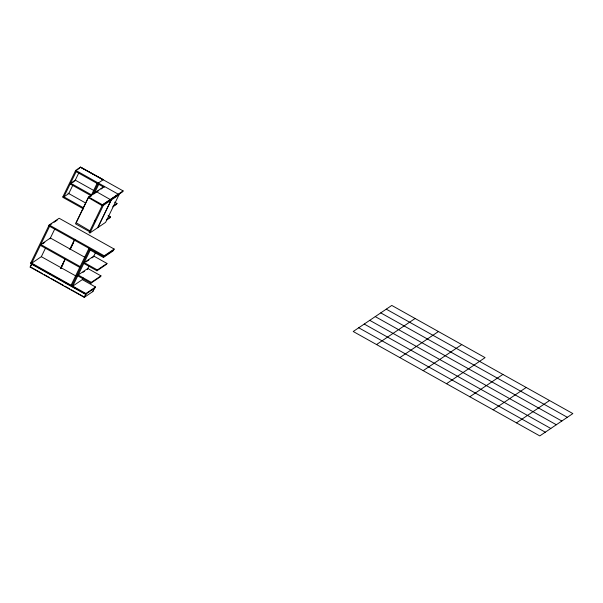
<?xml version="1.0" encoding="UTF-8"?>
<svg xmlns="http://www.w3.org/2000/svg" width="603" height="603" viewBox="0 0 603 603"><rect width="100%" height="100%" fill="white"/><g stroke="black" fill="none" stroke-linecap="round" stroke-linejoin="round"><path stroke-width="0.9" d="M48.783 225.824L103.822 256.622L113.771 249.898L114.178 249.062L59.139 218.263L49.182 224.987L30.467 263.541L85.505 294.339L95.131 287.835L95.538 287.005L82.317 279.604L72.759 286.146L90.669 249.265M75.707 170.378L118.241 194.181L117.841 195.018L122.703 191.731L123.102 190.895L80.568 167.091L75.707 170.378L62.667 197.219L83.674 208.977M49.619 226.291L31.71 263.179L41.336 256.667L45.406 248.285M76.136 171.682L63.91 196.857L68.772 193.571L72.85 185.181M93.819 190.518L75.292 180.146L70.724 183.237L70.317 184.073L91.264 195.794M94.483 288.272L92.907 291.513L84.254 297.362L30.15 267.084L31.725 263.843L36.64 266.594M30.15 267.084L31.62 264.453M80.568 167.091L77.38 169.805M74.885 180.983L78.963 172.586M49.989 238.848L54.767 229.004M104.251 186.35L88.528 196.977L75.496 223.819L89.493 231.65M76.596 221.949L88.415 197.611L102.118 205.638M90.97 195.99L97.083 183.402M92.621 194.777L98.327 183.033L103.317 179.641L80.591 167.28L103.03 179.837M94.279 193.571L98.764 184.337M60.564 268.373L65.018 259.2M69.88 249.19L74.335 240.017M60.858 268.177L65.207 259.305M70.069 249.295L74.93 239.285M61.046 268.282L63.473 263.277M70.363 249.099L73.604 242.421M123.102 190.895L102.525 204.809L89.116 232.464L89.96 232.931L105.608 222.349L118.979 194.814L118.143 194.347L102.487 204.922L103.324 205.397L118.979 194.814M94.264 222.228L95.485 219.711M89.96 232.931L103.324 205.397M97.754 227.663L111.125 200.128L110.281 199.653M97.814 227.617L111.186 200.083L96.39 191.664M71.079 285.204L88.988 248.323M71.516 286.508L89.824 248.79M108.088 215.573L110.477 216.907L110.07 217.736L106.595 220.087M114.608 202.148L116.99 203.482L116.59 204.319L112.776 206.889M82.385 279.641L83.199 277.968M87.269 269.579L88.897 266.224M95.41 252.815L93.42 256.916L91.935 257.918M85.505 294.339L85.912 293.51L95.538 287.005M77.764 275.827L90.925 283.191L91.324 282.355L100.95 275.85L87.797 268.486L78.171 274.991L91.324 282.355M83.787 263.421L96.947 270.785L97.347 269.948L106.972 263.443L93.819 256.087L84.194 262.591L97.347 269.948M90.262 250.094L103.414 257.458L104.229 255.793L114.178 249.062M84.254 297.362L85.83 294.121M86.123 293.925L84.548 297.166L71.433 289.824M92.621 291.709L94.189 288.468M100.95 275.85L100.55 276.679L90.925 283.191M106.972 263.443L106.573 264.28L96.947 270.785M113.447 250.117L113.04 250.946L103.414 257.458M72.601 182.528L74.124 181.495M89.553 196.842L91.701 195.395M93.842 193.947L95.274 192.983M95.696 192.696L96.276 192.297M97.415 191.528L98.847 190.563M100.987 189.116L102.42 188.151M50.313 224.783L51.843 223.751M53.961 222.319L57.202 220.133M42.587 243.853L44.803 242.353M76.189 222.786L89.892 230.813M114.269 197.43L116.409 195.983M113.183 206.06L116.99 203.482M106.309 219.726L110.477 216.907M86.01 261.921L88.973 259.923M82.95 272.322L84.435 271.32M376.536 344.554L415.105 318.482M399.857 357.609L438.426 331.537M423.185 370.657L461.755 344.592M446.506 383.712L485.076 357.639L391.784 305.435L353.215 331.499L539.791 435.916L572.85 413.575L386.274 309.158M469.827 396.759L502.887 374.418M493.148 409.814L526.208 387.465M516.47 422.861L549.529 400.52M380.764 312.882L567.34 417.299M375.254 316.605L561.83 421.022M369.745 320.329L556.32 424.746M364.235 324.052L550.81 428.469M358.725 327.776L545.3 432.193M75.3 171.207L104.327 187.45M70.724 183.237L91.664 194.957M88.528 196.977L102.525 204.809M67.935 193.103L85.709 203.045M63.074 196.39L83.274 207.688M49.182 224.987L104.229 255.793M84.842 257.293L50.396 238.019L40.77 244.524L80.131 266.556M40.363 245.361L79.732 267.393M41.321 256.659L75.797 275.955M30.874 262.704L85.912 293.51M38.283 267.513L40.74 268.893M42.383 269.805L50.577 274.395M52.22 275.315L61.235 280.357M62.878 281.277L71.071 285.867M72.714 286.779L81.729 291.829M83.372 292.749L85.008 293.661M30.444 266.888L42.738 273.77M44.381 274.682L49.295 277.44M50.938 278.352L63.232 285.234M64.875 286.154L69.79 288.905"/></g></svg>
